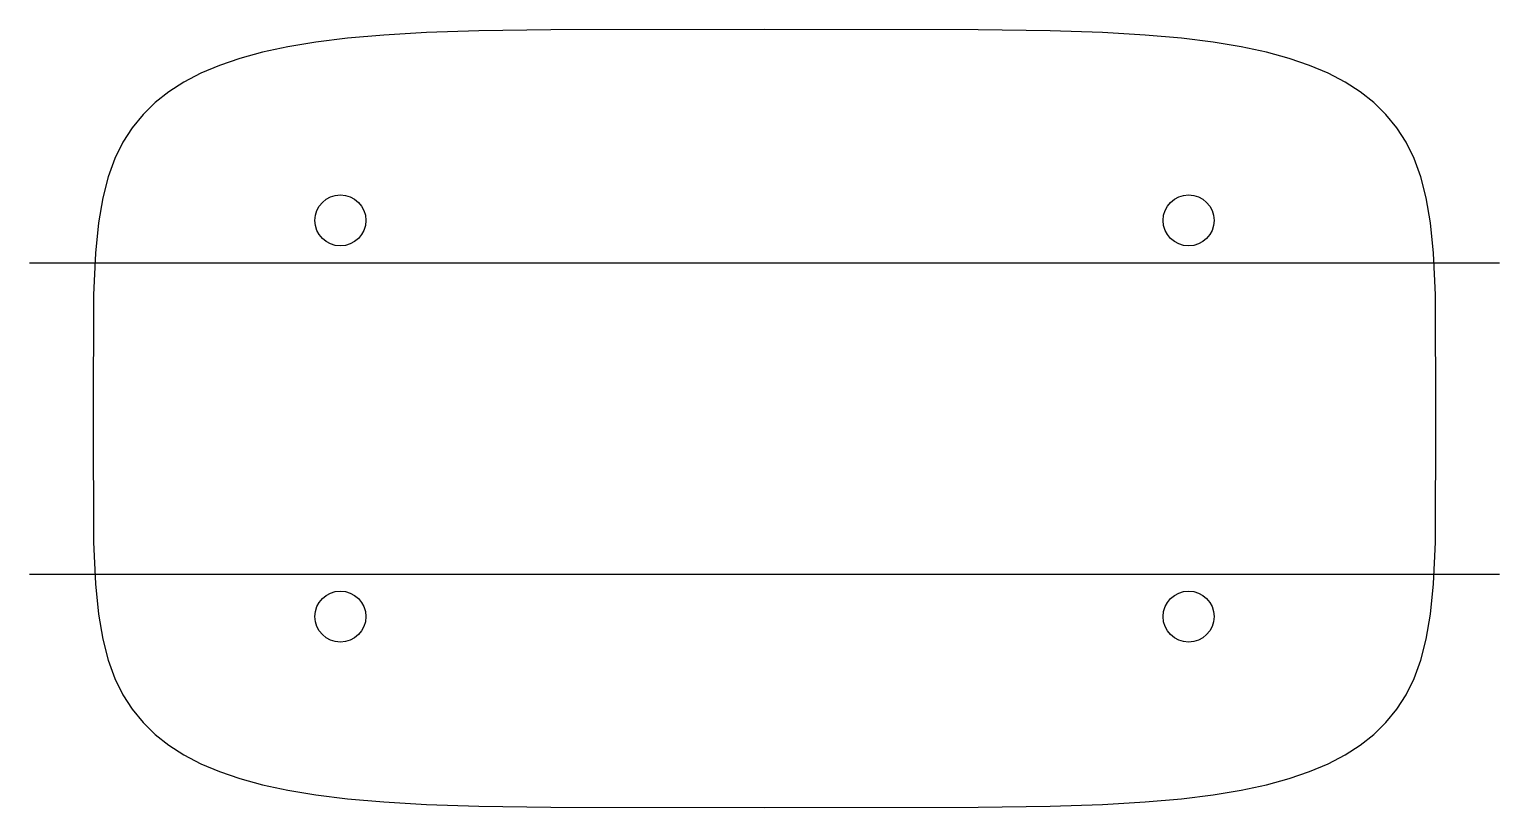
# Model space of a CAD drawing. Header units: metres. Extents: x -52 to 52, y -28 to 28.
import ezdxf

# ---------------------------------------------------------------- set-up
doc = ezdxf.new("R2010")
doc.units = ezdxf.units.M

msp = doc.modelspace()

# ---------------------------------------------------------------- linework, layer by layer
at = {"layer": 'OUTLINE'}
for p, q in [((-26.92, 27.1), (-29.49, 26.88)), ((-23.91, 27.28), (-26.92, 27.1)), ((-20.2, 27.4), (-23.91, 27.28)), ((-15.11, 27.48), (-20.2, 27.4)), ((0, 27.5), (-15.11, 27.48)), ((15.11, 27.48), (0, 27.5)), ((20.2, 27.4), (15.11, 27.48)), ((23.91, 27.28), (20.2, 27.4)), ((26.92, 27.1), (23.91, 27.28)), ((29.49, 26.88), (26.92, 27.1)), ((-33.72, 26.27), (-35.5, 25.89)), ((-31.73, 26.6), (-33.72, 26.27)), ((-29.49, 26.88), (-31.73, 26.6)), ((31.73, 26.6), (29.49, 26.88)), ((33.72, 26.27), (31.73, 26.6)), ((35.5, 25.89), (33.72, 26.27)), ((-37.11, 25.45), (-38.56, 24.95)), ((-35.5, 25.89), (-37.11, 25.45)), ((37.11, 25.45), (35.5, 25.89)), ((38.56, 24.95), (37.11, 25.45)), ((-39.88, 24.4), (-41.07, 23.77)), ((-38.56, 24.95), (-39.88, 24.4)), ((39.88, 24.4), (38.56, 24.95)), ((41.07, 23.77), (39.88, 24.4)), ((-42.14, 23.09), (-43.1, 22.33)), ((-41.07, 23.77), (-42.14, 23.09)), ((42.14, 23.09), (41.07, 23.77)), ((43.1, 22.33), (42.14, 23.09)), ((-43.1, 22.33), (-43.96, 21.48)), ((43.96, 21.48), (43.1, 22.33)), ((-43.96, 21.48), (-44.72, 20.55)), ((44.72, 20.55), (43.96, 21.48)), ((-44.72, 20.55), (-45.38, 19.52)), ((45.38, 19.52), (44.72, 20.55)), ((-45.38, 19.52), (-45.95, 18.37)), ((45.95, 18.37), (45.38, 19.52)), ((-45.95, 18.37), (-46.42, 17.07)), ((46.42, 17.07), (45.95, 18.37)), ((-46.42, 17.07), (-46.81, 15.59)), ((46.81, 15.59), (46.42, 17.07)), ((-46.81, 15.59), (-47.11, 13.84)), ((47.11, 13.84), (46.81, 15.59)), ((-47.11, 13.84), (-47.33, 11.69)), ((47.33, 11.69), (47.11, 13.84)), ((-47.33, 11.69), (-47.46, 8.75)), ((47.46, 8.75), (47.33, 11.69)), ((-47.46, 8.75), (-47.5, 0)), ((47.5, 0), (47.46, 8.75)), ((-47.5, 0), (-47.46, -8.75)), ((47.46, -8.75), (47.5, 0)), ((-47.46, -8.75), (-47.33, -11.69)), ((47.33, -11.69), (47.46, -8.75)), ((-47.33, -11.69), (-47.11, -13.84)), ((47.11, -13.84), (47.33, -11.69)), ((-47.11, -13.84), (-46.81, -15.59)), ((46.81, -15.59), (47.11, -13.84)), ((-46.81, -15.59), (-46.42, -17.07)), ((46.42, -17.07), (46.81, -15.59)), ((-46.42, -17.07), (-45.95, -18.37)), ((45.95, -18.37), (46.42, -17.07)), ((-45.95, -18.37), (-45.38, -19.52)), ((45.38, -19.52), (45.95, -18.37)), ((-45.38, -19.52), (-44.72, -20.55)), ((44.72, -20.55), (45.38, -19.52)), ((-44.72, -20.55), (-43.96, -21.48)), ((43.96, -21.48), (44.72, -20.55)), ((-43.96, -21.48), (-43.1, -22.33)), ((43.1, -22.33), (43.96, -21.48)), ((-43.1, -22.33), (-42.14, -23.09)), ((42.14, -23.09), (43.1, -22.33)), ((-42.14, -23.09), (-41.07, -23.77)), ((-41.07, -23.77), (-39.88, -24.4)), ((39.88, -24.4), (41.07, -23.77)), ((41.07, -23.77), (42.14, -23.09)), ((-39.88, -24.4), (-38.56, -24.95)), ((-38.56, -24.95), (-37.11, -25.45)), ((37.11, -25.45), (38.56, -24.95)), ((38.56, -24.95), (39.88, -24.4)), ((-37.11, -25.45), (-35.5, -25.89)), ((-35.5, -25.89), (-33.72, -26.27)), ((33.72, -26.27), (35.5, -25.89)), ((35.5, -25.89), (37.11, -25.45)), ((-33.72, -26.27), (-31.73, -26.6)), ((-31.73, -26.6), (-29.49, -26.88)), ((-29.49, -26.88), (-26.92, -27.1)), ((26.92, -27.1), (29.49, -26.88)), ((29.49, -26.88), (31.73, -26.6)), ((31.73, -26.6), (33.72, -26.27)), ((-26.92, -27.1), (-23.91, -27.28)), ((-23.91, -27.28), (-20.2, -27.4)), ((-20.2, -27.4), (-15.11, -27.48)), ((-15.11, -27.48), (0, -27.5)), ((0, -27.5), (15.11, -27.48)), ((15.11, -27.48), (20.2, -27.4)), ((20.2, -27.4), (23.91, -27.28)), ((23.91, -27.28), (26.92, -27.1))]:
    msp.add_line(p, q, dxfattribs=at)
at = {"layer": 'SCREW_MARKERS'}
for centre in [(-30, 14), (30, 14), (-30, -14), (30, -14)]:
    msp.add_circle(centre, 1.8, dxfattribs=at)
at = {"layer": 'STRAP'}
for p, q in [((-52, 11), (52, 11)), ((-52, -11), (52, -11))]:
    msp.add_line(p, q, dxfattribs=at)

doc.saveas('drawing.dxf')
